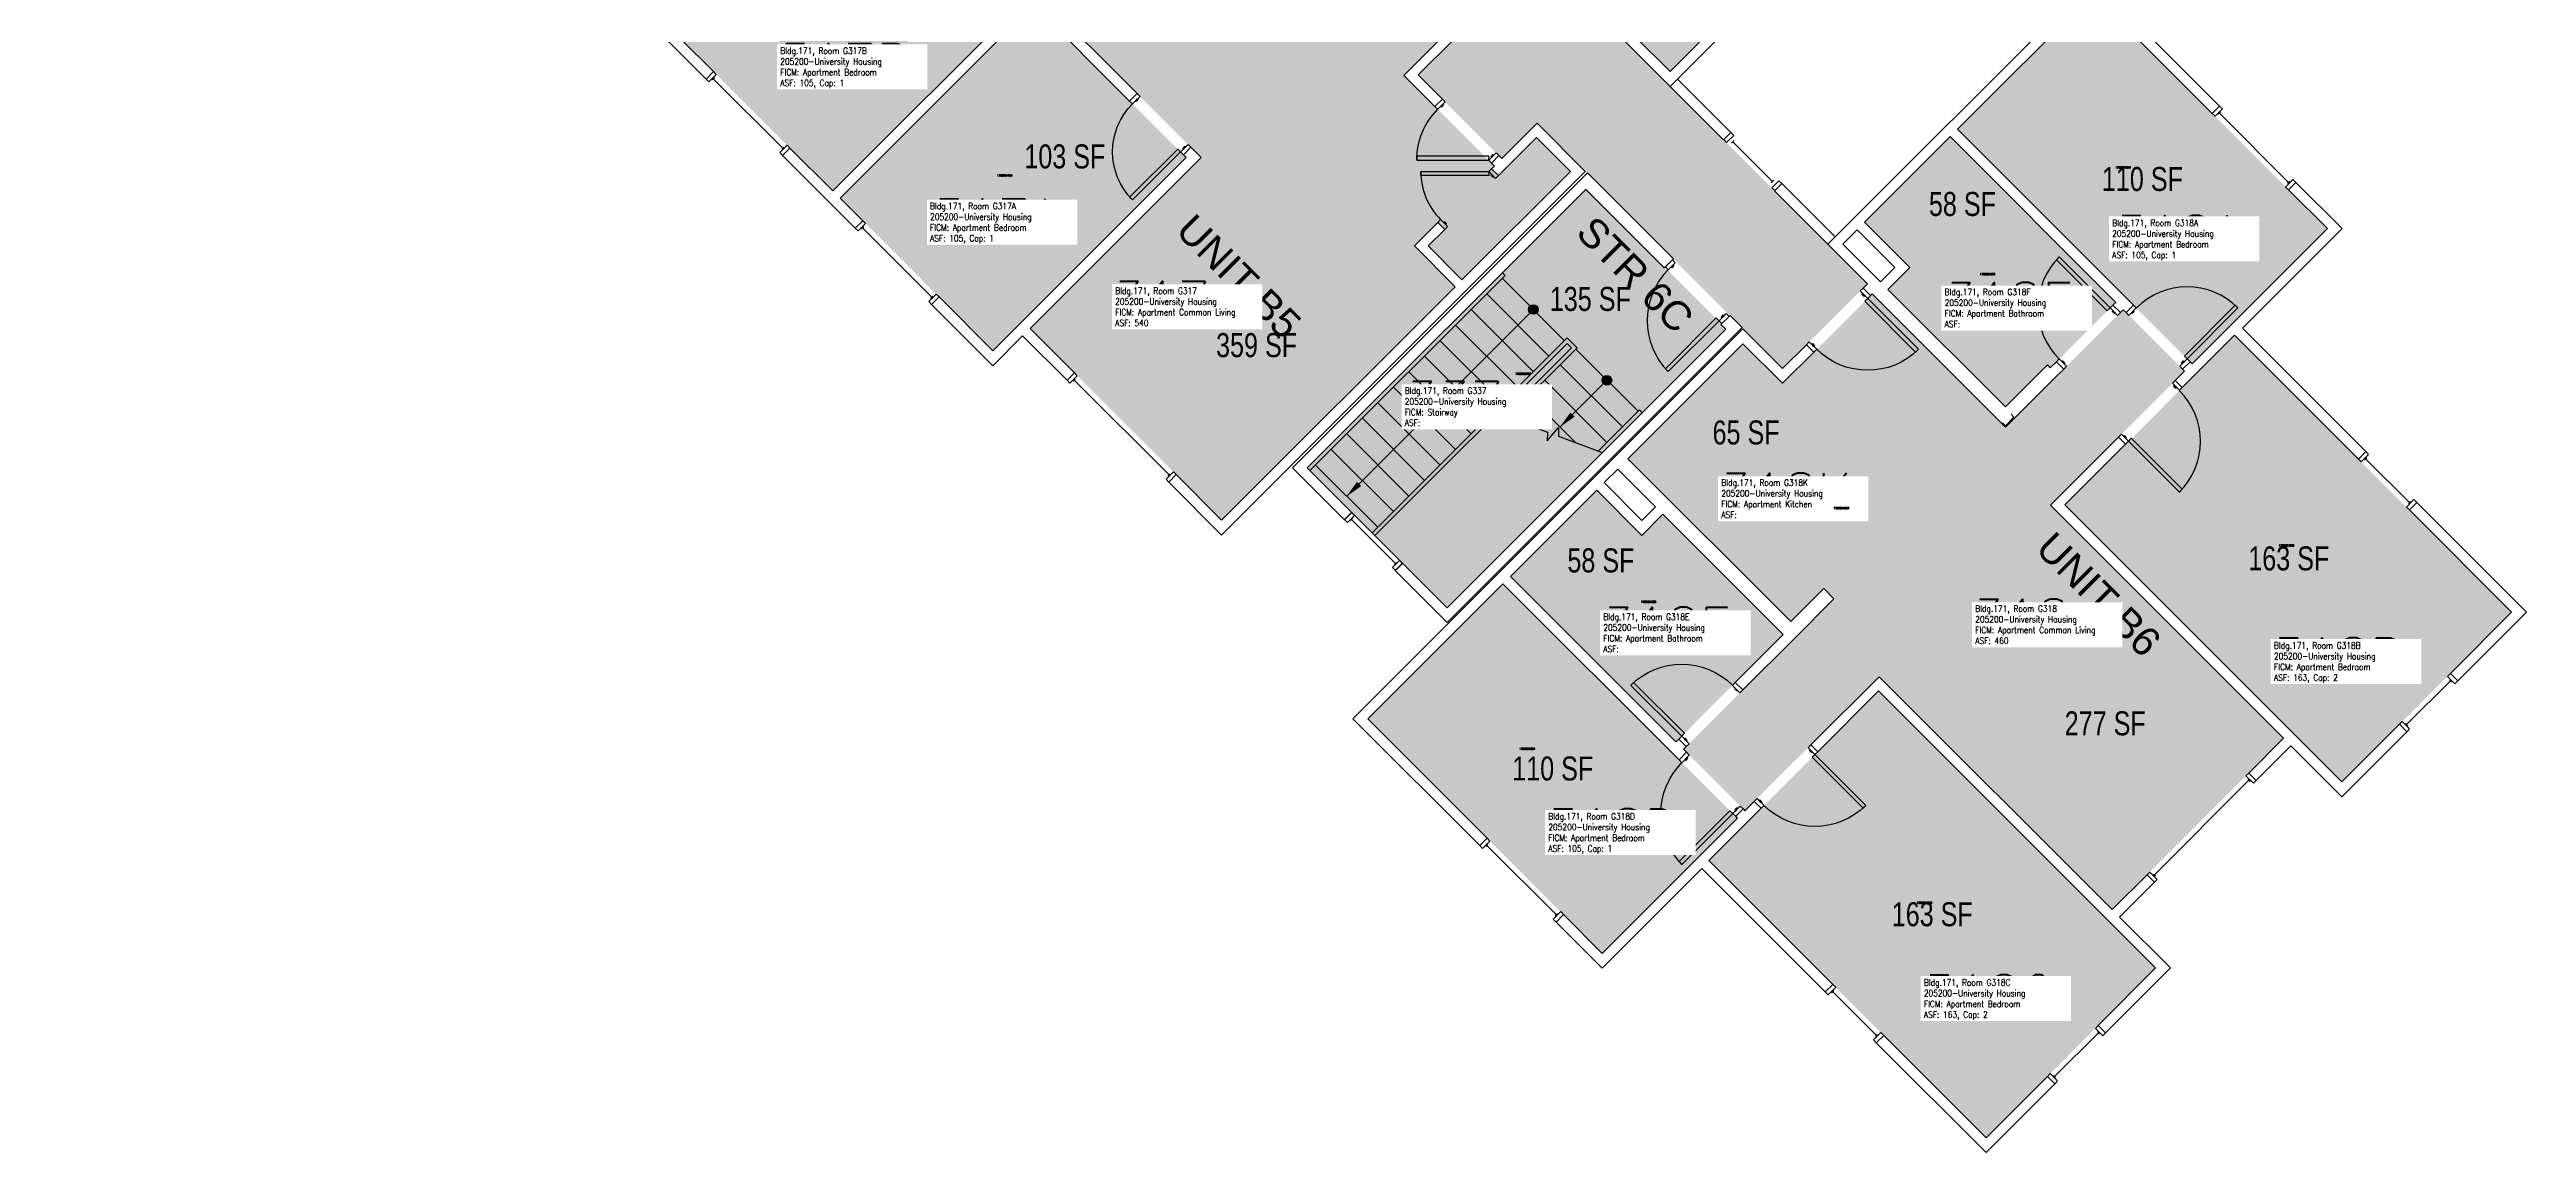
# Model space of a CAD drawing. Header units: inches. Extents: x 1063 to 4030, y -1482 to 1605.
# Drawn here: x 2791 to 4030, y -486 to 65 of the extents above; entities that cross this region are included whole.
import ezdxf
from ezdxf.enums import TextEntityAlignment as Align

# ---------------------------------------------------------------- set-up
doc = ezdxf.new("R2010")
doc.units = ezdxf.units.IN
doc.header["$LTSCALE"] = 192
doc.header["$MEASUREMENT"] = 0
for name, color, linetype in [('A-AREA-IDEN', 1, 'Continuous'), ('A-DOOR', 2, 'Continuous'), ('A-FLOR', 3, 'Continuous'), ('A-GLAZ', 1, 'Continuous'), ('A-IDEN-RNUM', 7, 'Continuous'), ('A-IDEN-SNUM', 4, 'Continuous'), ('A-IDEN-VNUM', 4, 'Continuous'), ('A-WALL', 5, 'Continuous'), ('AREA-TEXT', 3, 'Continuous'), ('Rooms-Category-Color', 7, 'Continuous'), ('Rooms-College-Color', 7, 'Continuous'), ('Rooms-Department-Color', 7, 'Continuous'), ('Rooms-Division-Color', 7, 'Continuous'), ('Rooms-Information', 7, 'Continuous')]:
    doc.layers.add(name, color=color, linetype=linetype)
doc.styles.add('AREA', font='arial.ttf', dxfattribs={"width": 0.75, "height": 12})
doc.styles.add('DIMS', font='arial.ttf')
doc.styles.add('ROOMSNUMBER', font='txt.shx', dxfattribs={"height": 0.03})
doc.styles.add('ROOMVNUMBER', font='simplex.shx', dxfattribs={"width": 0.85})
doc.styles.get("Standard").update_dxf_attribs({"font": 'arial.ttf'})
doc.dimstyles.new('NBA 2004', dxfattribs={"dimscale": 48, "dimtxt": 0.09375, "dimasz": 0.09375, "dimexe": 0.125, "dimexo": 0.125, "dimgap": 0.0625, "dimtad": 1, "dimdec": 3, "dimzin": 3, "dimdsep": 46, "dimlunit": 4, "dimtxsty": 'DIMS', "dimblk": 'ARCHTICK', "dimcen": 0.09375, "dimdle": 0.125, "dimclrd": 256, "dimclre": 256, "dimclrt": 2, "dimadec": 0, "dimazin": 0, "dimtfac": 0.75, "dimtdec": 3, "dimtmove": 2, "dimatfit": 2, "dimfxl": 1, "dimfrac": 2, "dimtolj": 1, "dimtzin": 0, "dimlwd": -1, "dimlwe": -1, "dimarcsym": 0})

# ---------------------------------------------------------------- blocks, each defined once
blk = doc.blocks.new('_ArchTick')
at = {"color": 0, "linetype": 'ByBlock', "const_width": 0.15}
blk.add_lwpolyline([(-0.5, -0.5), (0.5, 0.5)], dxfattribs=at)

msp = doc.modelspace()

# ---------------------------------------------------------------- hatches: boundary and pattern name
at = {"layer": 'A-FLOR'}
h = msp.add_hatch(color=256, dxfattribs=at)
h.paths.add_polyline_path([(3535.8, -64.2), (3533.9, -62.4, 0.25479), (3531.7, -63), (3535.1, -66.4, 0.25479)])
h.paths.add_polyline_path([(3533.9, -62.4), (3535.8, -64.2, 0.294533)])
h.paths.add_polyline_path([(3533.4, -64.7), (3531.7, -63, 0.414214), (3531.7, -66.4)])
h.paths.add_polyline_path([(3535.1, -66.4), (3533.4, -64.7), (3531.7, -66.4, 0.414214)])
h = msp.add_hatch(color=256, dxfattribs=at)
h.paths.add_polyline_path([(3572.5, -99.6), (3570.7, -97.7, 0.25479), (3568.5, -98.4), (3571.9, -101.7, 0.25479)])
h.paths.add_polyline_path([(3570.7, -97.7), (3572.5, -99.6, 0.294533)])
h.paths.add_polyline_path([(3570.2, -100.1), (3568.5, -98.4, 0.414214), (3568.5, -101.7)])
h.paths.add_polyline_path([(3571.9, -101.7), (3570.2, -100.1), (3568.5, -101.7, 0.414214)])
at = {"layer": 'Rooms-Category-Color', "true_color": 0xadadad}
for points in [[(2330.9, 1232.9), (2373.3, 1275.4), (2633.6, 1015.1), (2651.2, 1032.8), (2709.5, 974.6), (2691.8, 956.9), (2821.9, 826.8), (2839.6, 844.5), (2897.8, 786.2), (2880.1, 768.6), (3535.9, 112.8), (3553.6, 130.5), (3595.4, 88.6), (3577.7, 71), (3700.5, -51.8), (3658.1, -94.2), (3535.3, 28.5), (3517.6, 10.9), (3475.8, 52.7), (3493.5, 70.3), (2837.7, 726.1), (2820, 708.5), (2761.8, 766.7), (2779.5, 784.4), (2649.3, 914.5), (2631.7, 896.8), (2573.5, 955), (2591.1, 972.7)], [(3559.7, -4.1), (3629.7, -74.1), (3490.4, -213.4), (3420.4, -143.4)]]:
    msp.add_hatch(color=253, dxfattribs=at).paths.add_polyline_path(points)
at = {"layer": 'Rooms-Category-Color', "true_color": 0x728ef3}
for points in [[(3503.5, 152.6), (3536.2, 119.9), (3553.9, 137.6), (3599.1, 92.4), (3600.5, 93.8), (3604, 90.3), (3584.9, 71.2), (3601.8, 54.3), (3656.1, 108.6), (3639.2, 125.5), (3630.8, 117.2), (3627.4, 120.6), (3639.2, 132.4), (3659.6, 112), (3776.3, 228.8), (3680.5, 324.6), (3594.9, 239), (3320.7, 513.3), (3279.7, 472.3), (3300.3, 451.7), (3307.3, 458.7), (3432.5, 333.5), (3425.5, 326.5), (3446.1, 305.9), (3455.9, 315.7), (3476.8, 294.7), (3471.7, 289.6), (3551, 210.3), (3508.3, 167.6), (3513.4, 162.5)], [(3453.7, 102.7), (3486.3, 70.1), (3468.7, 52.4), (3513.9, 7.1), (3512.5, 5.7), (3515.9, 2.3), (3535, 21.4), (3552, 4.4), (3497.7, -49.8), (3480.8, -32.9), (3489.1, -24.6), (3485.6, -21.1), (3473.9, -32.9), (3494.3, -53.3), (3377.5, -170), (3281.7, -74.2), (3367.3, 11.3), (3093, 285.6), (3134, 326.6), (3154.6, 306), (3147.5, 298.9), (3272.7, 173.7), (3279.8, 180.8), (3300.4, 160.2), (3290.6, 150.4), (3311.5, 129.5), (3316.7, 134.6), (3396, 55.3), (3438.6, 98), (3443.8, 92.8)], [(3448.5, 107.9), (3352, 204.4), (3299.4, 151.8), (3396, 55.3)], [(3279.7, 91.4), (3203.6, 167.5), (3106.9, 70.8), (3183.1, -5.3)], [(3263.1, -85.4), (3186.8, -9), (3283.5, 87.7), (3359.8, 11.3)], [(3813.2, 93.1), (3745.6, 25.5), (3833.6, -62.6), (3862.8, -91.8), (3930.5, -24.2)], [(3741.8, 21.8), (3824.7, -61.1), (3791.9, -93.9), (3790.5, -92.4), (3769.5, -113.4), (3710.7, -54.6), (3721.7, -43.7), (3699, -21), (3742.9, 22.8)], [(3828.4, -64.8), (3859.1, -95.5), (3792, -162.6), (3908.6, -279.2), (3822.9, -364.9), (3706.3, -248.4), (3639.2, -315.4), (3608.5, -284.7), (3683.7, -209.5), (3678.6, -204.3), (3719.7, -163.2), (3658.1, -101.6), (3702.8, -56.9), (3769.5, -123.6)], [(3580.7, -139.4), (3638.3, -81.8), (3719.7, -163.2), (3662.1, -220.8)], [(3884, -77.5), (3799.7, -162.4), (3937.8, -301), (4022.6, -216.1)], [(3565.1, -155), (3521.9, -198.2), (3604.8, -281), (3658.4, -227.3), (3598.2, -167.1), (3587.7, -177.7)], [(3518.2, -201.9), (3450.6, -269.5), (3567.9, -386.8), (3635.5, -319.2)], [(3706, -255.5), (3621.2, -340.4), (3759.8, -479), (3844.6, -394.1)]]:
    msp.add_hatch(color=171, dxfattribs=at).paths.add_polyline_path(points)
at = {"layer": 'Rooms-College-Color', "true_color": 0xadadad}
for points in [[(2330.9, 1232.9), (2373.3, 1275.4), (2633.6, 1015.1), (2651.2, 1032.8), (2709.5, 974.6), (2691.8, 956.9), (2821.9, 826.8), (2839.6, 844.5), (2897.8, 786.2), (2880.1, 768.6), (3535.9, 112.8), (3553.6, 130.5), (3595.4, 88.6), (3577.7, 71), (3700.5, -51.8), (3658.1, -94.2), (3535.3, 28.5), (3517.6, 10.9), (3475.8, 52.7), (3493.5, 70.3), (2837.7, 726.1), (2820, 708.5), (2761.8, 766.7), (2779.5, 784.4), (2649.3, 914.5), (2631.7, 896.8), (2573.5, 955), (2591.1, 972.7)], [(3503.5, 152.6), (3536.2, 119.9), (3553.9, 137.6), (3599.1, 92.4), (3600.5, 93.8), (3604, 90.3), (3584.9, 71.2), (3601.8, 54.3), (3656.1, 108.6), (3639.2, 125.5), (3630.8, 117.2), (3627.4, 120.6), (3639.2, 132.4), (3659.6, 112), (3776.3, 228.8), (3680.5, 324.6), (3594.9, 239), (3320.7, 513.3), (3279.7, 472.3), (3300.3, 451.7), (3307.3, 458.7), (3432.5, 333.5), (3425.5, 326.5), (3446.1, 305.9), (3455.9, 315.7), (3476.8, 294.7), (3471.7, 289.6), (3551, 210.3), (3508.3, 167.6), (3513.4, 162.5)], [(3453.7, 102.7), (3486.3, 70.1), (3468.7, 52.4), (3513.9, 7.1), (3512.5, 5.7), (3515.9, 2.3), (3535, 21.4), (3552, 4.4), (3497.7, -49.8), (3480.8, -32.9), (3489.1, -24.6), (3485.6, -21.1), (3473.9, -32.9), (3494.3, -53.3), (3377.5, -170), (3281.7, -74.2), (3367.3, 11.3), (3093, 285.6), (3134, 326.6), (3154.6, 306), (3147.5, 298.9), (3272.7, 173.7), (3279.8, 180.8), (3300.4, 160.2), (3290.6, 150.4), (3311.5, 129.5), (3316.7, 134.6), (3396, 55.3), (3438.6, 98), (3443.8, 92.8)], [(3448.5, 107.9), (3352, 204.4), (3299.4, 151.8), (3396, 55.3)], [(3279.7, 91.4), (3203.6, 167.5), (3106.9, 70.8), (3183.1, -5.3)], [(3263.1, -85.4), (3186.8, -9), (3283.5, 87.7), (3359.8, 11.3)], [(3813.2, 93.1), (3745.6, 25.5), (3833.6, -62.6), (3862.8, -91.8), (3930.5, -24.2)], [(3741.8, 21.8), (3824.7, -61.1), (3791.9, -93.9), (3790.5, -92.4), (3769.5, -113.4), (3710.7, -54.6), (3721.7, -43.7), (3699, -21), (3742.9, 22.8)], [(3559.7, -4.1), (3629.7, -74.1), (3490.4, -213.4), (3420.4, -143.4)], [(3828.4, -64.8), (3859.1, -95.5), (3792, -162.6), (3908.6, -279.2), (3822.9, -364.9), (3706.3, -248.4), (3639.2, -315.4), (3608.5, -284.7), (3683.7, -209.5), (3678.6, -204.3), (3719.7, -163.2), (3658.1, -101.6), (3702.8, -56.9), (3769.5, -123.6)], [(3580.7, -139.4), (3638.3, -81.8), (3719.7, -163.2), (3662.1, -220.8)], [(3884, -77.5), (3799.7, -162.4), (3937.8, -301), (4022.6, -216.1)], [(3565.1, -155), (3521.9, -198.2), (3604.8, -281), (3658.4, -227.3), (3598.2, -167.1), (3587.7, -177.7)], [(3518.2, -201.9), (3450.6, -269.5), (3567.9, -386.8), (3635.5, -319.2)], [(3706, -255.5), (3621.2, -340.4), (3759.8, -479), (3844.6, -394.1)]]:
    msp.add_hatch(color=253, dxfattribs=at).paths.add_polyline_path(points)
at = {"layer": 'Rooms-Department-Color', "true_color": 0xacacac}
for points in [[(2330.9, 1232.9), (2373.3, 1275.4), (2633.6, 1015.1), (2651.2, 1032.8), (2709.5, 974.6), (2691.8, 956.9), (2821.9, 826.8), (2839.6, 844.5), (2897.8, 786.2), (2880.1, 768.6), (3535.9, 112.8), (3553.6, 130.5), (3595.4, 88.6), (3577.7, 71), (3700.5, -51.8), (3658.1, -94.2), (3535.3, 28.5), (3517.6, 10.9), (3475.8, 52.7), (3493.5, 70.3), (2837.7, 726.1), (2820, 708.5), (2761.8, 766.7), (2779.5, 784.4), (2649.3, 914.5), (2631.7, 896.8), (2573.5, 955), (2591.1, 972.7)], [(3559.7, -4.1), (3629.7, -74.1), (3490.4, -213.4), (3420.4, -143.4)]]:
    msp.add_hatch(color=253, dxfattribs=at).paths.add_polyline_path(points)
at = {"layer": 'Rooms-Department-Color', "true_color": 0x604aed}
for points in [[(3503.5, 152.6), (3536.2, 119.9), (3553.9, 137.6), (3599.1, 92.4), (3600.5, 93.8), (3604, 90.3), (3584.9, 71.2), (3601.8, 54.3), (3656.1, 108.6), (3639.2, 125.5), (3630.8, 117.2), (3627.4, 120.6), (3639.2, 132.4), (3659.6, 112), (3776.3, 228.8), (3680.5, 324.6), (3594.9, 239), (3320.7, 513.3), (3279.7, 472.3), (3300.3, 451.7), (3307.3, 458.7), (3432.5, 333.5), (3425.5, 326.5), (3446.1, 305.9), (3455.9, 315.7), (3476.8, 294.7), (3471.7, 289.6), (3551, 210.3), (3508.3, 167.6), (3513.4, 162.5)], [(3453.7, 102.7), (3486.3, 70.1), (3468.7, 52.4), (3513.9, 7.1), (3512.5, 5.7), (3515.9, 2.3), (3535, 21.4), (3552, 4.4), (3497.7, -49.8), (3480.8, -32.9), (3489.1, -24.6), (3485.6, -21.1), (3473.9, -32.9), (3494.3, -53.3), (3377.5, -170), (3281.7, -74.2), (3367.3, 11.3), (3093, 285.6), (3134, 326.6), (3154.6, 306), (3147.5, 298.9), (3272.7, 173.7), (3279.8, 180.8), (3300.4, 160.2), (3290.6, 150.4), (3311.5, 129.5), (3316.7, 134.6), (3396, 55.3), (3438.6, 98), (3443.8, 92.8)], [(3448.5, 107.9), (3352, 204.4), (3299.4, 151.8), (3396, 55.3)], [(3279.7, 91.4), (3203.6, 167.5), (3106.9, 70.8), (3183.1, -5.3)], [(3263.1, -85.4), (3186.8, -9), (3283.5, 87.7), (3359.8, 11.3)], [(3813.2, 93.1), (3745.6, 25.5), (3833.6, -62.6), (3862.8, -91.8), (3930.5, -24.2)], [(3741.8, 21.8), (3824.7, -61.1), (3791.9, -93.9), (3790.5, -92.4), (3769.5, -113.4), (3710.7, -54.6), (3721.7, -43.7), (3699, -21), (3742.9, 22.8)], [(3828.4, -64.8), (3859.1, -95.5), (3792, -162.6), (3908.6, -279.2), (3822.9, -364.9), (3706.3, -248.4), (3639.2, -315.4), (3608.5, -284.7), (3683.7, -209.5), (3678.6, -204.3), (3719.7, -163.2), (3658.1, -101.6), (3702.8, -56.9), (3769.5, -123.6)], [(3580.7, -139.4), (3638.3, -81.8), (3719.7, -163.2), (3662.1, -220.8)], [(3884, -77.5), (3799.7, -162.4), (3937.8, -301), (4022.6, -216.1)], [(3565.1, -155), (3521.9, -198.2), (3604.8, -281), (3658.4, -227.3), (3598.2, -167.1), (3587.7, -177.7)], [(3518.2, -201.9), (3450.6, -269.5), (3567.9, -386.8), (3635.5, -319.2)], [(3706, -255.5), (3621.2, -340.4), (3759.8, -479), (3844.6, -394.1)]]:
    msp.add_hatch(color=173, dxfattribs=at).paths.add_polyline_path(points)
at = {"layer": 'Rooms-Division-Color', "true_color": 0xadadad}
for points in [[(2330.9, 1232.9), (2373.3, 1275.4), (2633.6, 1015.1), (2651.2, 1032.8), (2709.5, 974.6), (2691.8, 956.9), (2821.9, 826.8), (2839.6, 844.5), (2897.8, 786.2), (2880.1, 768.6), (3535.9, 112.8), (3553.6, 130.5), (3595.4, 88.6), (3577.7, 71), (3700.5, -51.8), (3658.1, -94.2), (3535.3, 28.5), (3517.6, 10.9), (3475.8, 52.7), (3493.5, 70.3), (2837.7, 726.1), (2820, 708.5), (2761.8, 766.7), (2779.5, 784.4), (2649.3, 914.5), (2631.7, 896.8), (2573.5, 955), (2591.1, 972.7)], [(3559.7, -4.1), (3629.7, -74.1), (3490.4, -213.4), (3420.4, -143.4)]]:
    msp.add_hatch(color=253, dxfattribs=at).paths.add_polyline_path(points)
at = {"layer": 'Rooms-Division-Color', "true_color": 0x604aed}
for points in [[(3503.5, 152.6), (3536.2, 119.9), (3553.9, 137.6), (3599.1, 92.4), (3600.5, 93.8), (3604, 90.3), (3584.9, 71.2), (3601.8, 54.3), (3656.1, 108.6), (3639.2, 125.5), (3630.8, 117.2), (3627.4, 120.6), (3639.2, 132.4), (3659.6, 112), (3776.3, 228.8), (3680.5, 324.6), (3594.9, 239), (3320.7, 513.3), (3279.7, 472.3), (3300.3, 451.7), (3307.3, 458.7), (3432.5, 333.5), (3425.5, 326.5), (3446.1, 305.9), (3455.9, 315.7), (3476.8, 294.7), (3471.7, 289.6), (3551, 210.3), (3508.3, 167.6), (3513.4, 162.5)], [(3453.7, 102.7), (3486.3, 70.1), (3468.7, 52.4), (3513.9, 7.1), (3512.5, 5.7), (3515.9, 2.3), (3535, 21.4), (3552, 4.4), (3497.7, -49.8), (3480.8, -32.9), (3489.1, -24.6), (3485.6, -21.1), (3473.9, -32.9), (3494.3, -53.3), (3377.5, -170), (3281.7, -74.2), (3367.3, 11.3), (3093, 285.6), (3134, 326.6), (3154.6, 306), (3147.5, 298.9), (3272.7, 173.7), (3279.8, 180.8), (3300.4, 160.2), (3290.6, 150.4), (3311.5, 129.5), (3316.7, 134.6), (3396, 55.3), (3438.6, 98), (3443.8, 92.8)], [(3448.5, 107.9), (3352, 204.4), (3299.4, 151.8), (3396, 55.3)], [(3279.7, 91.4), (3203.6, 167.5), (3106.9, 70.8), (3183.1, -5.3)], [(3263.1, -85.4), (3186.8, -9), (3283.5, 87.7), (3359.8, 11.3)], [(3813.2, 93.1), (3745.6, 25.5), (3833.6, -62.6), (3862.8, -91.8), (3930.5, -24.2)], [(3741.8, 21.8), (3824.7, -61.1), (3791.9, -93.9), (3790.5, -92.4), (3769.5, -113.4), (3710.7, -54.6), (3721.7, -43.7), (3699, -21), (3742.9, 22.8)], [(3828.4, -64.8), (3859.1, -95.5), (3792, -162.6), (3908.6, -279.2), (3822.9, -364.9), (3706.3, -248.4), (3639.2, -315.4), (3608.5, -284.7), (3683.7, -209.5), (3678.6, -204.3), (3719.7, -163.2), (3658.1, -101.6), (3702.8, -56.9), (3769.5, -123.6)], [(3580.7, -139.4), (3638.3, -81.8), (3719.7, -163.2), (3662.1, -220.8)], [(3884, -77.5), (3799.7, -162.4), (3937.8, -301), (4022.6, -216.1)], [(3565.1, -155), (3521.9, -198.2), (3604.8, -281), (3658.4, -227.3), (3598.2, -167.1), (3587.7, -177.7)], [(3518.2, -201.9), (3450.6, -269.5), (3567.9, -386.8), (3635.5, -319.2)], [(3706, -255.5), (3621.2, -340.4), (3759.8, -479), (3844.6, -394.1)]]:
    msp.add_hatch(color=173, dxfattribs=at).paths.add_polyline_path(points)

# ---------------------------------------------------------------- linework, layer by layer
at = {"layer": 'A-DOOR'}
for points in [[(3336.7, 41.9), (3335.3, 43.3), (3331.5, 39.6), (3333, 38.2)], [(3335.4, 40.7), (3335.8, 40.3), (3334.7, 39.3), (3334.4, 39.6)], [(3489.3, 39.2), (3487.9, 40.6), (3484.2, 36.9), (3485.6, 35.5)], [(3488.1, 37.9), (3488.4, 37.6), (3487.4, 36.5), (3487, 36.9)], [(3357, 14.2), (3355.6, 15.6), (3331.5, -8.5), (3333, -9.9)], [(3360.7, 17.9), (3362.1, 16.5), (3358.4, 12.7), (3357, 14.2)], [(3359.5, 16.6), (3359.1, 17), (3358.1, 15.9), (3358.4, 15.6)], [(3514.8, 13.7), (3516.2, 12.3), (3512.5, 8.6), (3511.1, 10)], [(3513.5, 12.5), (3513.2, 12.8), (3512.1, 11.8), (3512.5, 11.4)], [(3511.1, 10), (3511.1, 12), (3475.1, 12), (3475.1, 10)], [(3511.1, 4.3), (3511.1, 2.3), (3477.1, 2.3), (3477.1, 4.3)], [(3514.5, 0.9), (3515.9, 2.3), (3512.5, 5.7), (3511.1, 4.3)], [(3513.6, 1.8), (3513.2, 1.5), (3512.1, 2.6), (3512.5, 2.9)], [(3490.5, -23.2), (3489.1, -24.6), (3485.6, -21.1), (3487, -19.7)], [(3489.5, -22.2), (3489.9, -21.8), (3488.8, -20.8), (3488.5, -21.1)], [(3604.4, -41.3), (3603, -39.9), (3599.5, -43.4), (3600.9, -44.8)], [(3603.3, -42.3), (3603.7, -42.7), (3602.6, -43.8), (3602.3, -43.4)], [(3821.8, -63.9), (3820.4, -65.3), (3795, -39.8), (3796.4, -38.4)], [(3696.9, -55.4), (3698.3, -54), (3702, -57.7), (3700.6, -59.1)], [(3698.1, -56.6), (3697.7, -57), (3698.8, -58.1), (3699.1, -57.7)], [(3700.6, -59.1), (3699.1, -60.5), (3724.6, -86), (3726, -84.6)], [(3626.3, -70.3), (3624.9, -68.9), (3599.5, -94.3), (3600.9, -95.7)], [(3629.9, -66.7), (3631.3, -68.1), (3627.7, -71.7), (3626.3, -70.3)], [(3628.8, -67.8), (3628.4, -67.4), (3627.4, -68.5), (3627.7, -68.9)], [(3825.5, -67.6), (3827, -66.2), (3823.2, -62.5), (3821.8, -63.9)], [(3824.3, -66.4), (3824, -66.7), (3822.9, -65.7), (3823.2, -65.3)], [(3831.2, -67.6), (3829.8, -66.2), (3833.5, -62.5), (3834.9, -63.9)], [(3832.5, -66.4), (3832.8, -66.7), (3833.9, -65.7), (3833.5, -65.3)], [(3860.4, -89.4), (3859, -88), (3884.4, -62.5), (3885.8, -63.9)], [(3671.4, -80.9), (3670, -82.3), (3673.7, -86), (3675.1, -84.6)], [(3672.6, -82.1), (3673, -81.7), (3674, -82.8), (3673.7, -83.2)], [(3800.1, -93.1), (3798.7, -94.5), (3795, -90.8), (3796.4, -89.3)], [(3798.9, -91.8), (3799.2, -91.5), (3798.1, -90.4), (3797.8, -90.8)], [(3856.7, -93.1), (3858.1, -94.5), (3861.8, -90.8), (3860.4, -89.4)], [(3857.9, -91.8), (3857.6, -91.5), (3858.6, -90.4), (3859, -90.8)], [(3853, -101.6), (3854.4, -100.2), (3857.9, -103.7), (3856.5, -105.1)], [(3854, -102.6), (3853.6, -103), (3854.7, -104), (3855, -103.7)], [(3827.6, -127.1), (3826.1, -128.5), (3829.6, -132), (3831, -130.6)], [(3828.5, -128.1), (3828.9, -127.7), (3829.9, -128.8), (3829.6, -129.1)], [(3831, -130.6), (3832.4, -129.1), (3857.9, -154.6), (3856.5, -156)], [(3607.6, -278.1), (3609, -276.7), (3583.5, -251.3), (3582.1, -252.7)], [(3636.7, -256.4), (3638.2, -255), (3634.4, -251.3), (3633, -252.7)], [(3635.5, -255.2), (3635.2, -255.5), (3634.1, -254.5), (3634.4, -254.1)], [(3611.3, -281.9), (3609.9, -283.3), (3606.2, -279.6), (3607.6, -278.1)], [(3610.1, -280.6), (3610.4, -280.3), (3609.3, -279.2), (3609, -279.6)], [(3670.8, -283.9), (3672.2, -282.5), (3675.6, -285.9), (3674.2, -287.3)], [(3671.8, -284.9), (3671.4, -285.2), (3672.5, -286.3), (3672.8, -285.9)], [(3611.4, -287.6), (3610, -286.2), (3606.3, -289.9), (3607.7, -291.4)], [(3610.2, -288.9), (3610.5, -289.2), (3609.5, -290.3), (3609.1, -289.9)], [(3674.2, -287.3), (3672.8, -288.7), (3698.3, -314.2), (3699.7, -312.8)], [(3645.3, -309.3), (3643.9, -310.8), (3647.4, -314.2), (3648.8, -312.8)], [(3633.2, -316.8), (3631.7, -315.4), (3606.3, -340.8), (3607.7, -342.3)], [(3636.9, -313.1), (3638.3, -314.5), (3634.6, -318.2), (3633.2, -316.8)], [(3635.6, -314.3), (3635.3, -314), (3634.2, -315), (3634.6, -315.4)], [(3646.3, -310.3), (3646.6, -310), (3647.7, -311), (3647.4, -311.4)]]:
    msp.add_lwpolyline(points, close=True, dxfattribs=at)
at = {"layer": 'A-DOOR', "extrusion": (0, 0, -1)}
for centre, radius, start, end in [((-3357, 14.2), 34, 315, 45), ((-3511.1, 10), 36, 360, 45), ((-3700.6, -59.1), 36, 225, 315), ((-3607.6, -278.1), 36, 45, 135), ((-3633.2, -316.8), 36, 315, 45), ((-3674.2, -287.3), 36, 225, 315)]:
    msp.add_arc(centre, radius, start, end, dxfattribs=at)
at = {"layer": 'A-DOOR'}
for centre, radius, start, end in [((3511.1, 4.3), 34, 180, 225), ((3626.3, -70.3), 36, 135, 225), ((3821.8, -63.9), 36, 135, 225), ((3860.4, -89.4), 36, 45, 135), ((3831, -130.6), 36, 315, 45)]:
    msp.add_arc(centre, radius, start, end, dxfattribs=at)
at = {"layer": 'A-FLOR'}
for p, q in [((3519.3, -47.7), (3421.7, -145.3)), ((3519.3, -47.7), (3517.9, -46.3)), ((3549, -80.3), (3517.9, -49.1)), ((3541.2, -88), (3510.1, -56.9)), ((3533.4, -64.7), (3472.6, -125.5)), ((3525.7, -103.6), (3494.5, -72.5)), ((3533.4, -95.8), (3502.3, -64.7)), ((3550.4, -78.8), (3452.8, -176.4)), ((3550.4, -81.7), (3454.2, -177.8)), ((3517.9, -111.4), (3486.8, -80.3)), ((3518.5, -117.8), (3552.5, -83.8)), ((3520.5, -118.6), (3555.4, -83.8)), ((3550.4, -78.8), (3555.4, -83.8)), ((3550.4, -81.7), (3552.5, -83.8)), ((3554.6, -84.5), (3585.8, -115.6)), ((3502.3, -126.9), (3471.2, -95.8)), ((3510.1, -119.1), (3479, -88)), ((3546.9, -92.3), (3578, -123.4)), ((3486.8, -142.5), (3455.6, -111.4)), ((3494.5, -134.7), (3463.4, -103.6)), ((3531.3, -107.8), (3554.9, -131.5)), ((3539.1, -100.1), (3570.2, -131.2)), ((3479, -150.3), (3447.9, -119.1)), ((3523.5, -115.6), (3530.1, -122.1)), ((3586.5, -114.9), (3565.8, -135.5)), ((3586.5, -114.9), (3587.9, -116.3)), ((3463.4, -165.8), (3432.3, -134.7)), ((3471.2, -158), (3440.1, -126.9)), ((3455.6, -173.6), (3424.5, -142.5)), ((3442.6, -166.2), (3468, -191.6))]:
    msp.add_line(p, q, dxfattribs=at)
msp.add_lwpolyline([(3518.5, -117.8), (3540.4, -126), (3540.3, -130.4), (3546, -123.7), (3546, -128.1), (3567.9, -136.3)], dxfattribs=at)
for centre in [(3533.4, -64.7), (3570.2, -100.1)]:
    msp.add_circle(centre, 2.38, dxfattribs=at)
at = {"layer": 'A-GLAZ'}
for p, q in [((3123.9, 51.2), (3122.8, 50.2)), ((3158, 16.1), (3123.3, 50.7)), ((3877, 34), (3875.9, 33)), ((3876.5, 33.5), (3911.1, -1.2)), ((3158.5, 16.6), (3157.5, 15.5)), ((3633.9, 19.9), (3632.5, 18.5)), ((3653, -0.6), (3633.2, 19.2)), ((3653.7, 0.1), (3652.3, -1.3)), ((3911.7, -0.6), (3910.6, -1.7)), ((3198.5, -23.3), (3197.4, -24.4)), ((3232.6, -58.5), (3197.9, -23.9)), ((3233.1, -58), (3232, -59.1)), ((3304.3, -99.5), (3303.3, -100.6)), ((3351.2, -147.4), (3303.8, -100.1)), ((3351.7, -146.9), (3350.6, -148)), ((3950.2, -138.9), (3949.1, -139.9)), ((3949.6, -139.4), (3971.5, -161.3)), ((3972.1, -160.8), (3971, -161.8)), ((3443, -169.3), (3441.9, -170.3)), ((3442.5, -169.8), (3464.4, -191.7)), ((3464.9, -191.2), (3463.9, -192.2)), ((3970.1, -272.3), (3992.1, -250.4)), ((3991.5, -249.9), (3992.6, -250.9)), ((3969.6, -271.8), (3970.7, -272.9)), ((3891.3, -300.2), (3843.9, -347.6)), ((3890.8, -299.7), (3891.8, -300.8)), ((3509.7, -333.3), (3510.7, -332.3)), ((3510.2, -332.8), (3544.8, -367.4)), ((3843.4, -347.1), (3844.5, -348.1)), ((3544.3, -368), (3545.4, -366.9)), ((3682.5, -406.5), (3683.6, -405.4)), ((3683.1, -406), (3705, -427.9)), ((3704.5, -428.4), (3705.5, -427.3)), ((3816, -426.5), (3794.1, -448.4)), ((3815.5, -425.9), (3816.5, -427)), ((3793.5, -447.8), (3794.6, -448.9))]:
    msp.add_line(p, q, dxfattribs=at)
for points in [[(3121.1, 49.2), (3119.7, 50.6), (3123.4, 54.3), (3124.8, 52.9)], [(3874.3, 32), (3872.9, 33.4), (3876.6, 37.1), (3878, 35.7)], [(3156.5, 13.8), (3157.9, 12.4), (3161.6, 16.1), (3160.2, 17.6)], [(3630, 18.8), (3628.6, 20.3), (3632.2, 23.8), (3633.6, 22.4)], [(3909.6, -3.4), (3911, -4.8), (3914.8, -1.1), (3913.3, 0.3)], [(3652.7, -3.8), (3654.1, -5.2), (3657.6, -1.7), (3656.2, -0.3)], [(3195.7, -25.4), (3194.3, -24), (3198, -20.3), (3199.4, -21.7)], [(3231.1, -60.7), (3232.5, -62.2), (3236.2, -58.4), (3234.8, -57)], [(3301.6, -101.6), (3300.2, -100.1), (3303.9, -96.4), (3305.3, -97.8)], [(3947.4, -140.9), (3946, -139.5), (3949.7, -135.8), (3951.1, -137.2)], [(3349.7, -149.6), (3351.1, -151.1), (3354.8, -147.3), (3353.4, -145.9)], [(3970, -163.5), (3971.5, -164.9), (3975.2, -161.2), (3973.8, -159.8)], [(3440.4, -171.2), (3438.9, -169.8), (3442.5, -166.3), (3443.9, -167.7)], [(3463, -193.8), (3464.4, -195.2), (3467.9, -191.7), (3466.5, -190.3)], [(3994.3, -251.9), (3995.7, -250.5), (3992, -246.8), (3990.6, -248.2)], [(3971.6, -274.5), (3970.2, -275.9), (3966.5, -272.2), (3967.9, -270.8)], [(3893.5, -301.7), (3894.9, -300.3), (3891.2, -296.6), (3889.8, -298)], [(3511.7, -330.6), (3510.3, -329.2), (3506.6, -332.9), (3508, -334.3)], [(3845.4, -349.8), (3844, -351.2), (3840.3, -347.5), (3841.7, -346.1)], [(3547.1, -365.9), (3548.5, -367.4), (3544.8, -371.1), (3543.3, -369.7)], [(3684.6, -403.7), (3683.1, -402.3), (3679.4, -406), (3680.9, -407.5)], [(3707.2, -426.4), (3708.6, -427.8), (3704.9, -431.5), (3703.5, -430.1)], [(3818.2, -428), (3819.6, -426.5), (3815.9, -422.8), (3814.5, -424.3)], [(3795.6, -450.6), (3794.2, -452), (3790.5, -448.3), (3791.9, -446.9)]]:
    msp.add_lwpolyline(points, close=True, dxfattribs=at)
at = {"layer": 'A-WALL'}
for p, q in [((3601.8, 46.9), (3783.7, 228.8)), ((3235.6, 142.9), (3335.3, 43.3)), ((3656.1, 108.6), (3601.8, 54.3)), ((3680.7, -32), (3813.2, 100.5)), ((3813.2, 100.5), (3876.6, 37.1)), ((3119.7, 50.6), (3083.3, 87)), ((3183.1, -5.3), (3279.7, 91.4)), ((3283.5, 87.7), (3186.8, -9)), ((3331.5, 39.6), (3283.5, 87.7)), ((3813.2, 93.1), (3745.6, 25.5)), ((3872.9, 33.4), (3813.2, 93.1)), ((3106.9, 70.8), (3123.4, 54.3)), ((3468.7, 52.4), (3486.3, 70.1)), ((3493.5, 70.3), (3475.8, 52.7)), ((3577.7, 71), (3601.8, 46.9)), ((3601.8, 54.3), (3584.9, 71.2)), ((3123.4, 54.3), (3119.7, 50.6)), ((3484.2, 36.9), (3468.7, 52.4)), ((3475.8, 52.7), (3487.9, 40.6)), ((3605.5, 50.6), (3601.8, 46.9)), ((3632.2, 23.9), (3605.5, 50.6)), ((3335.3, 43.3), (3331.5, 39.6)), ((3487.9, 40.6), (3484.2, 36.9)), ((3601.8, 46.9), (3628.5, 20.2)), ((3517.6, 10.9), (3535.3, 28.5)), ((3535.3, 28.5), (3559.4, 4.4)), ((3745.6, 25.5), (3833.5, -62.5)), ((3876.6, 37.1), (3872.9, 33.4)), ((3157.9, 12.4), (3161.6, 16.1)), ((3194.3, -24), (3157.9, 12.4)), ((3161.6, 16.1), (3183.1, -5.3)), ((3358.4, 12.7), (3362.1, 16.5)), ((3359.8, 11.3), (3358.4, 12.7)), ((3362.1, 16.5), (3367.3, 11.3)), ((3535, 21.4), (3515.9, 2.3)), ((3552, 4.4), (3535, 21.4)), ((3628.5, 20.2), (3632.2, 23.9)), ((3741.8, 21.8), (3699, -21)), ((3824.7, -61.1), (3741.8, 21.8)), ((3263.1, -85.4), (3359.8, 11.3)), ((3367.3, 11.3), (3281.7, -74.2)), ((3559.4, 4.4), (3377.5, -177.5)), ((3560.5, 3.7), (3412.9, -143.9)), ((3497.7, -49.8), (3552, 4.4)), ((3512.5, 8.6), (3516.2, 12.3)), ((3513.9, 7.1), (3512.5, 8.6)), ((3512.5, 5.7), (3513.9, 7.1)), ((3515.9, 2.3), (3512.5, 5.7)), ((3516.2, 12.3), (3517.6, 10.9)), ((3603.5, -39.3), (3560.5, 3.7)), ((3186.8, -9), (3198, -20.3)), ((3420.3, -143.9), (3559.6, -4.6)), ((3559.6, -4.6), (3598.9, -43.9)), ((3657.7, -1.6), (3654, -5.3)), ((3654, -5.3), (3680.7, -32)), ((3684.4, -28.3), (3657.7, -1.6)), ((3911, -4.8), (3914.8, -1.1)), ((3930.5, -24.2), (3911, -4.8)), ((3914.8, -1.1), (3937.9, -24.2)), ((3198, -20.3), (3194.3, -24)), ((3473.9, -32.9), (3485.6, -21.1)), ((3489.1, -24.6), (3480.8, -32.9)), ((3485.6, -21.1), (3489.1, -24.6)), ((3695.3, -24.8), (3688.1, -32)), ((3714.2, -43.7), (3695.3, -24.8)), ((3699, -21), (3721.7, -43.7)), ((3883.9, -70.8), (3930.5, -24.2)), ((3937.9, -24.2), (3888, -74.1)), ((3494.3, -53.3), (3473.9, -32.9)), ((3480.8, -32.9), (3497.7, -49.8)), ((3680.7, -32), (3684.4, -28.3)), ((3700.5, -51.8), (3680.7, -32)), ((3688.1, -32), (3707, -50.9)), ((3598.9, -43.9), (3603.5, -39.3)), ((3707, -50.9), (3714.2, -43.7)), ((3721.7, -43.7), (3710.7, -54.6)), ((3232.5, -62.2), (3236.2, -58.4)), ((3236.2, -58.4), (3263.1, -85.4)), ((3377.5, -170), (3494.3, -53.3)), ((3698.3, -54), (3700.5, -51.8)), ((3702, -57.7), (3698.3, -54)), ((3702.8, -56.9), (3702, -57.7)), ((3769.5, -123.6), (3702.8, -56.9)), ((3710.7, -54.6), (3769.5, -113.4)), ((3823.2, -62.5), (3824.7, -61.1)), ((3263.1, -92.8), (3232.5, -62.2)), ((3281.7, -74.2), (3303.9, -96.4)), ((3490.3, -221.3), (3637.9, -73.7)), ((3631.8, -67.6), (3627.2, -72.2)), ((3627.2, -72.2), (3629.6, -74.6)), ((3637.9, -73.7), (3631.8, -67.6)), ((3827, -66.2), (3823.2, -62.5)), ((3828.4, -64.8), (3827, -66.2)), ((3829.8, -66.2), (3828.4, -64.8)), ((3833.5, -62.5), (3829.8, -66.2)), ((3862.8, -91.8), (3883.9, -70.8)), ((3888, -74.1), (3949.7, -135.8)), ((3278, -77.9), (3263.1, -92.8)), ((3300.2, -100.1), (3278, -77.9)), ((3443.2, -269.5), (3638.2, -74.4)), ((3629.6, -74.6), (3490.3, -213.9)), ((3638.2, -81.8), (3580.7, -139.4)), ((3638.2, -74.4), (3658, -94.2)), ((3658, -101.6), (3638.2, -81.8)), ((3658, -94.2), (3670, -82.3)), ((3673.7, -86), (3658, -101.6)), ((3670, -82.3), (3673.7, -86)), ((3884, -77.5), (3857.9, -103.7)), ((3946, -139.5), (3884, -77.5)), ((3303.9, -96.4), (3300.2, -100.1)), ((3769.5, -113.4), (3790.5, -92.4)), ((3790.5, -92.4), (3791.9, -93.9)), ((3791.9, -93.9), (3795, -90.8)), ((3798.7, -94.5), (3793.9, -99.2)), ((3795, -90.8), (3798.7, -94.5)), ((3854.4, -100.2), (3859.1, -95.5)), ((3858.1, -94.5), (3861.8, -90.8)), ((3859.1, -95.5), (3858.1, -94.5)), ((3861.8, -90.8), (3862.8, -91.8)), ((3793.9, -99.2), (3769.5, -123.6)), ((3857.9, -103.7), (3854.4, -100.2)), ((3768.1, -121.3), (3769.5, -122.8)), ((3769.5, -122.8), (3773.7, -118.5)), ((3773.7, -118.5), (3772.3, -117.1)), ((3792, -162.6), (3826.1, -128.5)), ((3829.6, -132), (3799.2, -162.4)), ((3826.1, -128.5), (3829.6, -132)), ((3949.7, -135.8), (3946, -139.5)), ((3351.1, -151.1), (3354.8, -147.3)), ((3354.8, -147.3), (3377.5, -170)), ((3412.9, -143.9), (3438.9, -169.9)), ((3442.6, -166.2), (3420.3, -143.9)), ((3575.6, -144.5), (3568.8, -151.3)), ((3594.5, -163.4), (3575.6, -144.5)), ((3580.7, -139.4), (3662.1, -220.8)), ((3377.5, -177.5), (3351.1, -151.1)), ((3565.1, -155), (3521.9, -198.2)), ((3587.7, -177.7), (3565.1, -155)), ((3568.8, -151.3), (3587.7, -170.2)), ((3438.9, -169.9), (3442.6, -166.2)), ((3587.7, -170.2), (3594.5, -163.4)), ((3598.2, -167.1), (3587.7, -177.7)), ((3658.4, -227.3), (3598.2, -167.1)), ((3908.6, -279.2), (3792, -162.6)), ((3799.2, -162.4), (3937.8, -301)), ((3971.5, -164.9), (3975.2, -161.2)), ((4022.6, -216.1), (3971.5, -164.9)), ((3975.2, -161.2), (4030.1, -216.1)), ((3468, -191.6), (3464.3, -195.3)), ((3464.3, -195.3), (3490.3, -221.3)), ((3490.3, -213.9), (3468, -191.6)), ((3521.9, -198.2), (3604.7, -281)), ((3518.2, -201.9), (3450.6, -269.5)), ((3606.3, -289.9), (3518.2, -201.9)), ((3662.1, -220.8), (3678.6, -204.3)), ((3683.7, -209.5), (3664.1, -229.1)), ((3678.6, -204.3), (3683.7, -209.5)), ((3992, -246.8), (4022.6, -216.1)), ((4030.1, -216.1), (3995.7, -250.5)), ((3634.4, -251.3), (3658.4, -227.3)), ((3664.1, -229.1), (3638.2, -255)), ((3995.7, -250.5), (3992, -246.8)), ((3638.2, -255), (3634.4, -251.3)), ((3672.2, -282.5), (3706.3, -248.4)), ((3706, -255.5), (3675.6, -285.9)), ((3844.6, -394.1), (3706, -255.5)), ((3706.3, -248.4), (3822.9, -364.9)), ((3506.6, -332.9), (3443.2, -269.5)), ((3450.6, -269.5), (3510.3, -329.2)), ((3937.8, -301), (3966.5, -272.2)), ((3966.5, -272.2), (3970.2, -275.9)), ((3604.7, -281), (3606.2, -279.6)), ((3606.2, -279.6), (3609.9, -283.3)), ((3609.9, -283.3), (3608.5, -284.7)), ((3608.5, -284.7), (3610, -286.2)), ((3675.6, -285.9), (3672.2, -282.5)), ((3891.2, -296.6), (3908.6, -279.2)), ((3912.3, -282.9), (3894.9, -300.3)), ((3937.8, -308.4), (3912.3, -282.9)), ((3970.2, -275.9), (3937.8, -308.4)), ((3610, -286.2), (3606.3, -289.9)), ((3894.9, -300.3), (3891.2, -296.6)), ((3614.5, -340.2), (3635.5, -319.2)), ((3647.4, -314.2), (3621.2, -340.4)), ((3634.6, -318.2), (3638.3, -314.5)), ((3635.5, -319.2), (3634.6, -318.2)), ((3638.3, -314.5), (3639.2, -315.4)), ((3639.2, -315.4), (3643.9, -310.8)), ((3643.9, -310.8), (3647.4, -314.2)), ((3510.3, -329.2), (3506.6, -332.9)), ((3567.9, -386.8), (3614.5, -340.2)), ((3617.7, -344.3), (3567.9, -394.2)), ((3679.4, -406), (3617.7, -344.3)), ((3621.2, -340.4), (3683.1, -402.3)), ((3822.9, -364.9), (3840.3, -347.5)), ((3844, -351.2), (3826.6, -368.7)), ((3840.3, -347.5), (3844, -351.2)), ((3544.8, -371.1), (3548.5, -367.4)), ((3567.9, -394.2), (3544.8, -371.1)), ((3548.5, -367.4), (3567.9, -386.8)), ((3826.6, -368.7), (3852.1, -394.1)), ((3815.9, -422.8), (3844.6, -394.1)), ((3852.1, -394.1), (3819.6, -426.5)), ((3683.1, -402.3), (3679.4, -406)), ((3704.9, -431.5), (3708.6, -427.8)), ((3759.8, -486.4), (3704.9, -431.5)), ((3708.6, -427.8), (3759.8, -479)), ((3819.6, -426.5), (3815.9, -422.8)), ((3759.8, -479), (3790.5, -448.3)), ((3794.2, -452), (3759.8, -486.4)), ((3790.5, -448.3), (3794.2, -452))]:
    msp.add_line(p, q, dxfattribs=at)

# ---------------------------------------------------------------- texts
at = {"layer": 'A-AREA-IDEN'}
for s, p in [('UNIT B5', (3381.1, -53.2)), ('STR 6C', (3579.3, -52.3)), ('UNIT B6', (3811.1, -212.3))]:
    msp.add_text(s, height=14.4, rotation=315, dxfattribs=at).set_placement(p, align=Align.CENTER)
at = {"layer": 'A-IDEN-RNUM', "style": 'ROOMSNUMBER', "width": 0.85}
for s, p in [('0317-A0', (3269, 2.4)), ('0318-A0', (3828.3, 6.4)), ('0318-F0', (3760.5, -47)), ('0317-00', (3339.2, -69.8)), ('0337-00', (3528.2, -96.8)), ('0318-K0', (3687.4, -164)), ('0318-B0', (3910, -182.8)), ('0318-E0', (3591, -210.9)), ('0318-00', (3771.7, -218.3)), ('0318-D0', (3530.3, -284.4)), ('0318-C0', (3728.9, -361.5))]:
    msp.add_text(s, height=1, dxfattribs=at).set_placement(p, align=Align.MIDDLE_CENTER)
at = {"layer": 'A-IDEN-SNUM', "style": 'ROOMSNUMBER', "width": 0.85}
for s, p in [('1710G317A0', (3269, 2.4)), ('1710G318A0', (3828.3, 6.4)), ('1710G318F0', (3760.5, -47)), ('1710G31700', (3339.2, -69.8)), ('1710G33700', (3528.2, -96.8)), ('1710G318K0', (3687.4, -164)), ('1710G318B0', (3910, -182.8)), ('1710G318E0', (3591, -210.9)), ('1710G31800', (3771.7, -218.3)), ('1710G318D0', (3530.3, -284.4)), ('1710G318C0', (3728.9, -361.5))]:
    msp.add_text(s, height=1, dxfattribs=at).set_placement(p, align=Align.MIDDLE_CENTER)
at = {"layer": 'A-IDEN-VNUM', "style": 'ROOMVNUMBER', "width": 0.85}
for s, p in [('317B', (3188.7, 57.2)), ('317A', (3264.5, -20.5)), ('318A', (3855.7, -28.9)), ('317', (3347.1, -61.7)), ('318F', (3770.5, -62.4)), ('337', (3493.7, -111.7)), ('318K', (3659.3, -157.8)), ('318', (3777.2, -220.8)), ('318E', (3599.8, -224.9)), ('318B', (3935.6, -240.2)), ('318D', (3572.8, -325.7)), ('318C', (3761, -408.8))]:
    msp.add_text(s, height=22.5, dxfattribs=at).set_placement(p, align=Align.MIDDLE_CENTER)
at = {"layer": 'AREA-TEXT', "style": 'AREA', "width": 0.75}
for s, p in [('103 SF', (3299.1, 11.9)), ('110 SF', (3838, 0.6)), ('58 SF', (3748, -11.9)), ('135 SF', (3561.9, -59.4)), ('359 SF', (3395, -82.5)), ('65 SF', (3639.8, -126.2)), ('58 SF', (3567.2, -190.2)), ('163 SF', (3911.2, -189.2)), ('277 SF', (3819.4, -271.7)), ('110 SF', (3543.1, -294.3)), ('163 SF', (3732.9, -367.2))]:
    msp.add_text(s, height=12, dxfattribs=at).set_placement(p, align=Align.MIDDLE_CENTER)

# ---------------------------------------------------------------- leaders
at = {"layer": 'A-FLOR'}
for points in [[(3439.9, -158.3), (3533.4, -64.7)], [(3546.6, -123.6), (3570.2, -100.1)]]:
    msp.add_leader(points, dimstyle='NBA 2004', override={"dimscale": 96, "dimasz": 0.09375, "dimgap": 0.0625, "dimtad": 0}, dxfattribs=at)

# ---------------------------------------------------------------- next in the draw order: texts
at = {"layer": 'Rooms-Information', "char_height": 3.214, "width": 72, "attachment_point": 7, "style": 'ROOMVNUMBER', "bg_fill": 3, "box_fill_scale": 1.5, "bg_fill_color": 256, "bg_fill_true_color": 13158600, "bg_fill_transparency": 0}
for s, insert in [('Bldg.171, Room G317B^M^J205200-University Housing^M^JFICM: Apartment Bedroom^M^JASF: 105, Cap: 1', (3156.8, 46)), ('Bldg.171, Room G317A^M^J205200-University Housing^M^JFICM: Apartment Bedroom^M^JASF: 105, Cap: 1', (3231.7, -31.7)), ('Bldg.171, Room G318A^M^J205200-University Housing^M^JFICM: Apartment Bedroom^M^JASF: 105, Cap: 1', (3822.9, -40.1)), ('Bldg.171, Room G317^M^J205200-University Housing^M^JFICM: Apartment Common Living^M^JASF: 540', (3324.3, -73)), ('Bldg.171, Room G318F^M^J205200-University Housing^M^JFICM: Apartment Bathroom^M^JASF: ', (3739.1, -73.6)), ('Bldg.171, Room G337^M^J205200-University Housing^M^JFICM: Stairway^M^JASF: ', (3469.1, -123)), ('Bldg.171, Room G318K^M^J205200-University Housing^M^JFICM: Apartment Kitchen^M^JASF: ', (3627.4, -169)), ('Bldg.171, Room G318E^M^J205200-University Housing^M^JFICM: Apartment Bathroom^M^JASF: ', (3568.4, -236.1)), ('Bldg.171, Room G318^M^J205200-University Housing^M^JFICM: Apartment Common Living^M^JASF: 460', (3754.4, -232)), ('Bldg.171, Room G318B^M^J205200-University Housing^M^JFICM: Apartment Bedroom^M^JASF: 163, Cap: 2', (3903.8, -251.5)), ('Bldg.171, Room G318D^M^J205200-University Housing^M^JFICM: Apartment Bedroom^M^JASF: 105, Cap: 1', (3540.9, -337)), ('Bldg.171, Room G318C^M^J205200-University Housing^M^JFICM: Apartment Bedroom^M^JASF: 163, Cap: 2', (3728.7, -420.1))]:
    msp.add_mtext(s, dxfattribs=dict(at, insert=insert))

doc.saveas('drawing.dxf')
